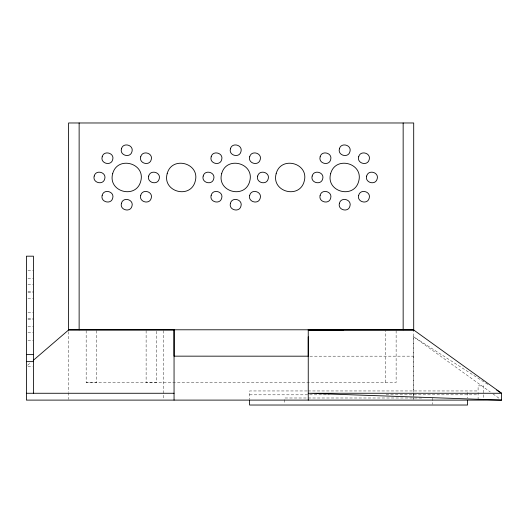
<?xml version="1.0" encoding="UTF-8"?>
<svg xmlns="http://www.w3.org/2000/svg" width="528" height="528" viewBox="0 0 528 528"><rect width="100%" height="100%" fill="white"/><g stroke="black" fill="none" stroke-linecap="round" stroke-linejoin="round"><path stroke-width="0.4" stroke-dasharray="2.64 1.98" d="M396.125 330.614L396.125 382.523L86.163 382.523L86.163 330.614M96.71 330.614L96.71 382.523L86.163 382.523M146.117 330.614L146.117 382.523L156.479 382.523L156.479 330.614M385.572 382.523L385.572 330.614M413.708 392.779L413.708 399.287L413.701 392.68M487.76 384.377L413.708 336.824L413.714 391.967L413.708 331.353M27.641 365.204L30.743 362.538M27.964 270.244L33.429 270.244M27.964 278.48L33.429 278.48M27.964 284.308L33.429 284.308M27.964 291.337L33.429 291.337M27.964 292.545L33.429 292.545M27.964 298.366L33.429 298.366M27.964 312.431L33.429 312.431M27.964 318.259L33.429 318.259M27.964 319.46L33.429 319.46M27.964 326.548L33.429 326.548M27.964 332.317L33.429 332.317M27.964 340.501L33.429 340.501M309.883 356.189L413.714 356.156M27.964 366.274L32.65 366.274M307.157 390.958L249.579 390.958L249.579 399.531M307.982 390.958L478.097 390.958L478.097 385.862L483.371 385.862L483.371 399.927M249.579 394.825L329.366 394.825M386.12 394.825L478.097 394.825M421.667 397.993L284.737 397.993L284.737 404.243M413.708 336.824L490.281 391.954M492.947 393.868L500.267 399.142M478.097 392.509L478.097 399.194M467.551 392.509L467.551 397.967M432.392 397.993L432.392 404.243M163.693 330.607L163.693 399.28M68.587 331.637L68.587 391.928M68.587 392.68L68.587 399.287"/><path stroke-width="0.79" d="M308.246 336.824L308.24 356.189L174.049 356.156L174.055 329.789L174.055 400.105M33.224 360.4L68.587 329.987L174.055 329.987M26.4 361.647L33.429 361.627M68.587 329.789L413.708 329.789L308.246 329.822L308.246 400.105M308.246 329.987L413.708 329.987L501.6 393.268L501.6 400.105L26.4 400.105L26.4 256.179L33.429 256.179L33.429 393.268M26.4 354.618L33.429 354.618M26.4 393.268L174.055 393.268M308.246 329.822L343.398 329.987M501.6 400.105L308.246 393.268L501.6 393.268L496.756 390.152M467.551 400.316L467.551 405.022L249.579 405.022L249.579 400.316M413.701 330.818L413.701 122.978L68.587 122.978L68.587 329.993M403.154 122.978L403.154 329.789M79.134 122.978L79.134 329.789M94.202 176.062C92.136 182.754 103.171 185.711 104.729 178.88C106.795 172.187 95.759 169.231 94.202 176.062M102.181 156.796C100.115 163.489 111.151 166.445 112.708 159.614C114.774 152.922 103.739 149.965 102.181 156.796M102.181 195.327C100.115 202.019 111.151 204.976 112.708 198.145C114.774 191.453 103.739 188.496 102.181 195.327M112.675 173.705C107.606 191.882 136.052 199.505 140.745 181.229C145.814 163.06 117.374 155.437 112.675 173.705M121.447 148.81C119.381 155.503 130.416 158.466 131.974 151.635C134.039 144.943 123.004 141.986 121.447 148.81M121.447 203.306C119.381 209.999 130.416 212.956 131.974 206.125C134.039 199.432 123.004 196.475 121.447 203.306M140.712 156.796C138.646 163.489 149.681 166.445 151.239 159.614C153.305 152.922 142.27 149.965 140.712 156.796M140.712 195.327C138.646 202.019 149.681 204.976 151.239 198.145C153.305 191.453 142.27 188.496 140.712 195.327M148.691 176.062C146.626 182.754 157.667 185.711 159.218 178.88C161.291 172.187 150.249 169.231 148.691 176.062M167.165 173.705C162.096 191.882 190.542 199.505 195.241 181.229C200.31 163.06 171.864 155.437 167.165 173.705M203.188 176.062C201.115 182.754 212.157 185.711 213.715 178.88C215.78 172.187 204.739 169.231 203.188 176.062M211.167 156.796C209.095 163.489 220.136 166.445 221.694 159.614C223.76 152.922 212.718 149.965 211.167 156.796M211.167 195.327C209.095 202.019 220.136 204.976 221.694 198.145C223.76 191.453 212.718 188.496 211.167 195.327M221.661 173.705C216.592 191.882 245.032 199.505 249.731 181.229C254.8 163.06 226.354 155.437 221.661 173.705M230.432 148.81C228.36 155.503 239.402 158.466 240.959 151.635C243.025 144.943 231.983 141.986 230.432 148.81M230.432 203.306C228.36 209.999 239.402 212.956 240.959 206.125C243.025 199.432 231.983 196.475 230.432 203.306M249.698 156.796C247.625 163.489 258.667 166.445 260.225 159.614C262.291 152.922 251.249 149.965 249.698 156.796M249.698 195.327C247.625 202.019 258.667 204.976 260.225 198.145C262.291 191.453 251.249 188.496 249.698 195.327M257.677 176.062C255.611 182.754 266.647 185.711 268.204 178.88C270.27 172.187 259.235 169.231 257.677 176.062M276.151 173.705C271.082 191.882 299.521 199.505 304.22 181.229C309.289 163.06 280.843 155.437 276.151 173.705M312.167 176.062C310.101 182.754 321.136 185.711 322.694 178.88C324.76 172.187 313.724 169.231 312.167 176.062M320.146 156.796C318.08 163.489 329.116 166.445 330.673 159.614C332.739 152.922 321.704 149.965 320.146 156.796M320.146 195.327C318.08 202.019 329.116 204.976 330.673 198.145C332.739 191.453 321.704 188.496 320.146 195.327M330.64 173.705C325.571 191.882 354.017 199.505 358.71 181.229C363.779 163.06 335.339 155.437 330.64 173.705M339.412 148.81C337.346 155.503 348.381 158.466 349.939 151.635C352.004 144.943 340.969 141.986 339.412 148.81M339.412 203.306C337.346 209.999 348.381 212.956 349.939 206.125C352.004 199.432 340.969 196.475 339.412 203.306M358.677 156.796C356.611 163.489 367.653 166.445 369.204 159.614C371.276 152.922 360.235 149.965 358.677 156.796M358.677 195.327C356.611 202.019 367.653 204.976 369.204 198.145C371.276 191.453 360.235 188.496 358.677 195.327M366.656 176.062C364.591 182.754 375.632 185.711 377.183 178.88C379.256 172.187 368.214 169.231 366.656 176.062"/></g></svg>
